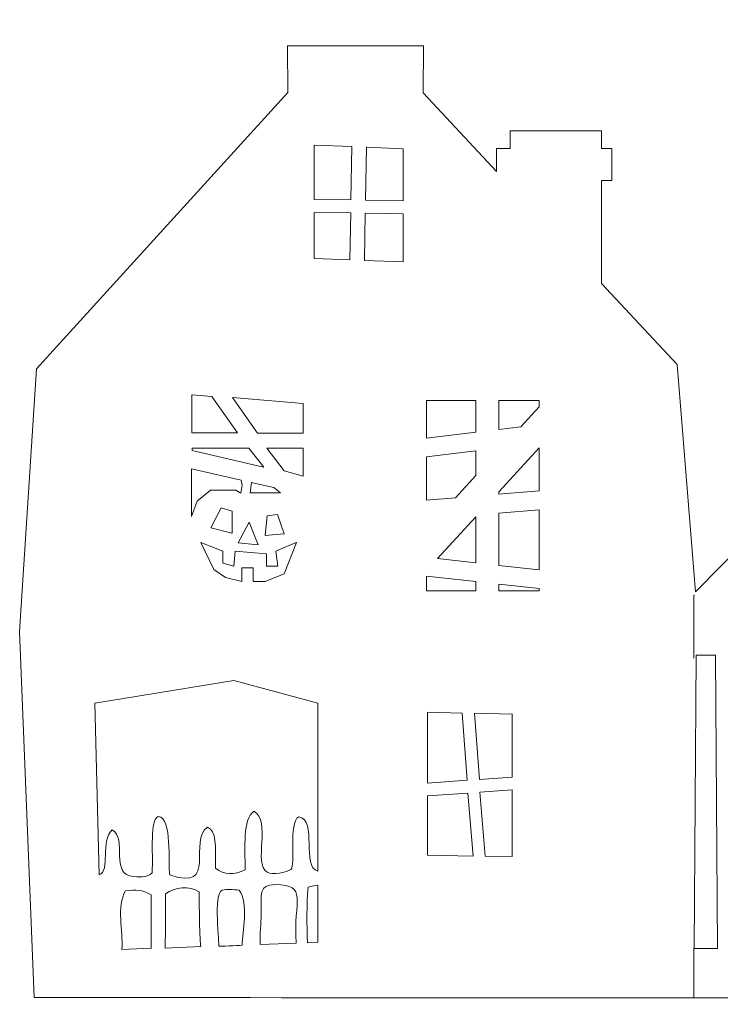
# Model space of a CAD drawing. Header units: centimetres. Extents: x -13.7 to 12.4, y -11.7 to 14.3.
# Drawn here: x -13.72 to -4.67, y -11.71 to 0.92 of the extents above; entities that cross this region are included whole.
import ezdxf

# ---------------------------------------------------------------- set-up
doc = ezdxf.new("R2010")
doc.units = ezdxf.units.CM
doc.header["$MEASUREMENT"] = 0
doc.layers.add('Layer 1', color=7, linetype='Continuous')

msp = doc.modelspace()

# ---------------------------------------------------------------- linework, layer by layer
at = {"layer": 'Layer 1', "color": 250, "lineweight": 18}
for points, knots in [([(11.97356, -11.70686), (11.97356, -11.70686), (11.97356, -10.05078), (11.97356, -10.05078), (11.97356, -10.05078), (11.97356, -10.05078), (11.76528, -10.05078), (11.76528, -10.05078), (11.76528, -10.05078), (11.76528, -10.05078), (11.89228, -8.19404), (11.89228, -8.19404), (11.89228, -8.19404), (11.89228, -8.19404), (11.74242, -8.19404), (11.74242, -8.19404), (11.74242, -8.19404), (11.78814, -8.16102), (11.81862, -8.1026), (11.81862, -8.0391), (11.81862, -8.0391), (11.81862, -7.9756), (11.79068, -7.92226), (11.7475, -7.8867), (11.7475, -7.8867), (11.7475, -7.8867), (12.23772, -7.89178), (12.23772, -7.89178), (12.23772, -7.89178), (12.23772, -7.89178), (12.41298, -7.15772), (12.41298, -7.15772), (12.41298, -7.15772), (12.41298, -7.15772), (12.39774, -6.51764), (12.39774, -6.51764), (12.39774, -6.51764), (12.39774, -6.51764), (10.83818, -4.63042), (10.83818, -4.63042), (10.83818, -4.63042), (10.83818, -4.63042), (10.83818, -2.90576), (10.83818, -2.90576), (10.83818, -2.90576), (10.83818, -2.90576), (11.38174, -2.90576), (11.38174, -2.90576), (11.38174, -2.90576), (11.38174, -2.90576), (10.41908, -0.25908), (10.41908, -0.25908), (10.41908, -0.25908), (10.41908, -0.08382), (10.41908, 0.09144), (10.41908, 0.26416), (10.41908, 0.26416), (10.41908, 0.38608), (10.33018, 0.48514), (10.22096, 0.48514), (10.22096, 0.48514), (10.13968, 0.48514), (10.06856, 0.42926), (10.03808, 0.35052), (10.03808, 0.35052), (10.0076, 0.42926), (9.93648, 0.48514), (9.8552, 0.48514), (9.8552, 0.48514), (9.77138, 0.48514), (9.70026, 0.42926), (9.67232, 0.34798), (9.67232, 0.34798), (9.64184, 0.42926), (9.57072, 0.48514), (9.48944, 0.48514), (9.48944, 0.48514), (9.40816, 0.48514), (9.33704, 0.42926), (9.30656, 0.35052), (9.30656, 0.35052), (9.27608, 0.42926), (9.20496, 0.48514), (9.12368, 0.48514), (9.12368, 0.48514), (9.0424, 0.48514), (8.97128, 0.42926), (8.9408, 0.35052), (8.9408, 0.35052), (8.91032, 0.42926), (8.8392, 0.48514), (8.75792, 0.48514), (8.75792, 0.48514), (8.6741, 0.48514), (8.60298, 0.42926), (8.57504, 0.34798), (8.57504, 0.34798), (8.54456, 0.42926), (8.47344, 0.48514), (8.39216, 0.48514), (8.39216, 0.48514), (8.31088, 0.48514), (8.23976, 0.42926), (8.20928, 0.35052), (8.20928, 0.35052), (8.1788, 0.42926), (8.10768, 0.48514), (8.0264, 0.48514), (8.0264, 0.48514), (7.94512, 0.48514), (7.874, 0.42926), (7.84352, 0.35052), (7.84352, 0.35052), (7.81304, 0.42926), (7.74192, 0.48514), (7.66064, 0.48514), (7.66064, 0.48514), (7.57682, 0.48514), (7.5057, 0.42926), (7.47776, 0.34798), (7.47776, 0.34798), (7.44728, 0.42926), (7.37616, 0.48514), (7.29488, 0.48514), (7.29488, 0.48514), (7.2136, 0.48514), (7.14248, 0.42926), (7.112, 0.35052), (7.112, 0.35052), (7.08152, 0.42926), (7.0104, 0.48514), (6.92912, 0.48514), (6.92912, 0.48514), (6.84784, 0.48514), (6.77672, 0.42926), (6.74624, 0.35052), (6.74624, 0.35052), (6.71576, 0.42926), (6.64464, 0.48514), (6.56336, 0.48514), (6.56336, 0.48514), (6.47954, 0.48514), (6.40842, 0.42926), (6.38048, 0.34798), (6.38048, 0.34798), (6.35, 0.42926), (6.27888, 0.48514), (6.1976, 0.48514), (6.1976, 0.48514), (6.11632, 0.48514), (6.0452, 0.42926), (6.01472, 0.35052), (6.01472, 0.35052), (5.98424, 0.42926), (5.91312, 0.48514), (5.83184, 0.48514), (5.83184, 0.48514), (5.75056, 0.48514), (5.67944, 0.42926), (5.64896, 0.35052), (5.64896, 0.35052), (5.61848, 0.42926), (5.54736, 0.48514), (5.46608, 0.48514), (5.46608, 0.48514), (5.35686, 0.48514), (5.26796, 0.38608), (5.26796, 0.26416), (5.26796, 0.26416), (5.26796, 0.0889), (5.27304, -0.08382), (5.27304, -0.25908), (5.27304, -0.25908), (5.27304, -0.25908), (4.18592, -2.90576), (4.18592, -2.90576), (4.18592, -2.90576), (4.18592, -2.90576), (4.77774, -2.90576), (4.77774, -2.90576), (4.77774, -2.90576), (4.77774, -2.90576), (4.77774, -4.63042), (4.77774, -4.63042), (4.77774, -4.63042), (4.77774, -4.63042), (3.66776, -6.4643), (3.66776, -6.4643), (3.66776, -6.4643), (3.66776, -6.4643), (1.63322, -4.42214), (1.63322, -4.42214), (1.63322, -4.42214), (1.63322, -4.42214), (1.63322, -1.4605), (1.63322, -1.4605), (1.63322, -1.4605), (1.63322, -1.4605), (1.91516, -1.45796), (1.91516, -1.45796), (1.91516, -1.45796), (1.91516, -1.45796), (-0.65532, 0.91694), (-0.65532, 0.91694), (-0.65532, 0.91694), (-0.65532, 0.91694), (-3.2512, -1.48844), (-3.2512, -1.48844), (-3.2512, -1.48844), (-3.2512, -1.48844), (-2.96926, -1.4859), (-2.96926, -1.4859), (-2.96926, -1.4859), (-2.96926, -1.4859), (-2.98704, -4.42214), (-2.98704, -4.42214), (-2.98704, -4.42214), (-2.98704, -4.42214), (-5.00126, -6.4643), (-5.00126, -6.4643), (-5.00126, -6.4643), (-5.00126, -6.4643), (-5.24002, -3.53314), (-5.24002, -3.53314), (-5.24002, -3.53314), (-5.24002, -3.53314), (-6.21538, -2.4892), (-6.21538, -2.4892), (-6.21538, -2.4892), (-6.21538, -2.4892), (-6.21538, -1.16078), (-6.21538, -1.16078), (-6.21538, -1.16078), (-6.21538, -1.16078), (-6.08076, -1.16078), (-6.08076, -1.16078), (-6.08076, -1.16078), (-6.08076, -1.16078), (-6.08076, -0.74676), (-6.08076, -0.74676), (-6.08076, -0.74676), (-6.08076, -0.74676), (-6.21538, -0.74676), (-6.21538, -0.74676), (-6.21538, -0.74676), (-6.21538, -0.74676), (-6.21538, -0.51816), (-6.21538, -0.51816), (-6.21538, -0.51816), (-6.21538, -0.51816), (-7.39394, -0.51816), (-7.39394, -0.51816), (-7.39394, -0.51816), (-7.39394, -0.51816), (-7.39394, -0.74676), (-7.39394, -0.74676), (-7.39394, -0.74676), (-7.39394, -0.74676), (-7.56666, -0.74676), (-7.56666, -0.74676), (-7.56666, -0.74676), (-7.56666, -0.74676), (-7.56666, -1.04394), (-7.56666, -1.04394), (-7.56666, -1.04394), (-7.56666, -1.04394), (-8.51662, -0.02794), (-8.51662, -0.02794), (-8.51662, -0.02794), (-8.51662, -0.02794), (-8.509, 0.57912), (-8.509, 0.57912), (-8.509, 0.57912), (-8.509, 0.57912), (-10.26668, 0.57912), (-10.26668, 0.57912), (-10.26668, 0.57912), (-10.26668, 0.57912), (-10.2616, -0.0254), (-10.2616, -0.0254), (-10.2616, -0.0254), (-10.2616, -0.0254), (-13.50264, -3.58902), (-13.50264, -3.58902), (-13.50264, -3.58902), (-13.50264, -3.58902), (-13.72108, -6.97484), (-13.72108, -6.97484), (-13.72108, -6.97484), (-13.72108, -6.97484), (-13.53312, -11.69924), (-13.53312, -11.69924), (-13.53312, -11.69924), (-5.02666, -11.69924), (3.46202, -11.7094), (11.96594, -11.7094), (11.96594, -11.7094), (11.96594, -11.7094), (11.97356, -11.70686), (11.97356, -11.70686)], [0, 0, 0, 0, 0.01315789, 0.01315789, 0.01315789, 0.01315789, 0.02631579, 0.02631579, 0.02631579, 0.02631579, 0.03947368, 0.03947368, 0.03947368, 0.03947368, 0.05263158, 0.05263158, 0.05263158, 0.05263158, 0.06578947, 0.06578947, 0.06578947, 0.06578947, 0.07894737, 0.07894737, 0.07894737, 0.07894737, 0.09210526, 0.09210526, 0.09210526, 0.09210526, 0.10526316, 0.10526316, 0.10526316, 0.10526316, 0.11842105, 0.11842105, 0.11842105, 0.11842105, 0.13157895, 0.13157895, 0.13157895, 0.13157895, 0.14473684, 0.14473684, 0.14473684, 0.14473684, 0.15789474, 0.15789474, 0.15789474, 0.15789474, 0.17105263, 0.17105263, 0.17105263, 0.17105263, 0.18421053, 0.18421053, 0.18421053, 0.18421053, 0.19736842, 0.19736842, 0.19736842, 0.19736842, 0.21052632, 0.21052632, 0.21052632, 0.21052632, 0.22368421, 0.22368421, 0.22368421, 0.22368421, 0.23684211, 0.23684211, 0.23684211, 0.23684211, 0.25, 0.25, 0.25, 0.25, 0.26315789, 0.26315789, 0.26315789, 0.26315789, 0.27631579, 0.27631579, 0.27631579, 0.27631579, 0.28947368, 0.28947368, 0.28947368, 0.28947368, 0.30263158, 0.30263158, 0.30263158, 0.30263158, 0.31578947, 0.31578947, 0.31578947, 0.31578947, 0.32894737, 0.32894737, 0.32894737, 0.32894737, 0.34210526, 0.34210526, 0.34210526, 0.34210526, 0.35526316, 0.35526316, 0.35526316, 0.35526316, 0.36842105, 0.36842105, 0.36842105, 0.36842105, 0.38157895, 0.38157895, 0.38157895, 0.38157895, 0.39473684, 0.39473684, 0.39473684, 0.39473684, 0.40789474, 0.40789474, 0.40789474, 0.40789474, 0.42105263, 0.42105263, 0.42105263, 0.42105263, 0.43421053, 0.43421053, 0.43421053, 0.43421053, 0.44736842, 0.44736842, 0.44736842, 0.44736842, 0.46052632, 0.46052632, 0.46052632, 0.46052632, 0.47368421, 0.47368421, 0.47368421, 0.47368421, 0.48684211, 0.48684211, 0.48684211, 0.48684211, 0.5, 0.5, 0.5, 0.5, 0.51315789, 0.51315789, 0.51315789, 0.51315789, 0.52631579, 0.52631579, 0.52631579, 0.52631579, 0.53947368, 0.53947368, 0.53947368, 0.53947368, 0.55263158, 0.55263158, 0.55263158, 0.55263158, 0.56578947, 0.56578947, 0.56578947, 0.56578947, 0.57894737, 0.57894737, 0.57894737, 0.57894737, 0.59210526, 0.59210526, 0.59210526, 0.59210526, 0.60526316, 0.60526316, 0.60526316, 0.60526316, 0.61842105, 0.61842105, 0.61842105, 0.61842105, 0.63157895, 0.63157895, 0.63157895, 0.63157895, 0.64473684, 0.64473684, 0.64473684, 0.64473684, 0.65789474, 0.65789474, 0.65789474, 0.65789474, 0.67105263, 0.67105263, 0.67105263, 0.67105263, 0.68421053, 0.68421053, 0.68421053, 0.68421053, 0.69736842, 0.69736842, 0.69736842, 0.69736842, 0.71052632, 0.71052632, 0.71052632, 0.71052632, 0.72368421, 0.72368421, 0.72368421, 0.72368421, 0.73684211, 0.73684211, 0.73684211, 0.73684211, 0.75, 0.75, 0.75, 0.75, 0.76315789, 0.76315789, 0.76315789, 0.76315789, 0.77631579, 0.77631579, 0.77631579, 0.77631579, 0.78947368, 0.78947368, 0.78947368, 0.78947368, 0.80263158, 0.80263158, 0.80263158, 0.80263158, 0.81578947, 0.81578947, 0.81578947, 0.81578947, 0.82894737, 0.82894737, 0.82894737, 0.82894737, 0.84210526, 0.84210526, 0.84210526, 0.84210526, 0.85526316, 0.85526316, 0.85526316, 0.85526316, 0.86842105, 0.86842105, 0.86842105, 0.86842105, 0.88157895, 0.88157895, 0.88157895, 0.88157895, 0.89473684, 0.89473684, 0.89473684, 0.89473684, 0.90789474, 0.90789474, 0.90789474, 0.90789474, 0.92105263, 0.92105263, 0.92105263, 0.92105263, 0.93421053, 0.93421053, 0.93421053, 0.93421053, 0.94736842, 0.94736842, 0.94736842, 0.94736842, 0.96052632, 0.96052632, 0.96052632, 0.96052632, 0.97368421, 0.97368421, 0.97368421, 0.97368421, 1, 1, 1, 1]), ([(-9.92124, -0.70358), (-9.92124, -0.70358), (-9.4361, -0.72136), (-9.4361, -0.72136), (-9.4361, -0.72136), (-9.4361, -0.72136), (-9.4488, -1.4097), (-9.4488, -1.4097), (-9.4488, -1.4097), (-9.4488, -1.4097), (-9.92124, -1.40462), (-9.92124, -1.40462), (-9.92124, -1.40462), (-9.92124, -1.40462), (-9.92124, -0.70358), (-9.92124, -0.70358)], [0, 0, 0, 0, 0.2, 0.2, 0.2, 0.2, 0.4, 0.4, 0.4, 0.4, 0.6, 0.6, 0.6, 0.6, 1, 1, 1, 1]), ([(-9.2456, -0.72898), (-9.2456, -0.72898), (-8.77062, -0.7493), (-8.77062, -0.7493), (-8.77062, -0.7493), (-8.77062, -0.7493), (-8.77062, -1.41986), (-8.77062, -1.41986), (-8.77062, -1.41986), (-8.77062, -1.41986), (-9.2583, -1.41224), (-9.2583, -1.41224), (-9.2583, -1.41224), (-9.2583, -1.41224), (-9.2456, -0.72644), (-9.2456, -0.72644), (-9.2456, -0.72644), (-9.2456, -0.72644), (-9.2456, -0.72898), (-9.2456, -0.72898)], [0, 0, 0, 0, 0.16666667, 0.16666667, 0.16666667, 0.16666667, 0.33333333, 0.33333333, 0.33333333, 0.33333333, 0.5, 0.5, 0.5, 0.5, 0.66666667, 0.66666667, 0.66666667, 0.66666667, 1, 1, 1, 1]), ([(-9.4488, -1.57734), (-9.4488, -1.57734), (-9.4615, -2.18186), (-9.4615, -2.18186), (-9.4615, -2.18186), (-9.4615, -2.18186), (-9.92124, -2.16408), (-9.92124, -2.16408), (-9.92124, -2.16408), (-9.92124, -2.16408), (-9.92124, -1.56972), (-9.92124, -1.56972), (-9.92124, -1.56972), (-9.92124, -1.56972), (-9.4488, -1.5748), (-9.4488, -1.5748), (-9.4488, -1.5748), (-9.4488, -1.5748), (-9.4488, -1.57734), (-9.4488, -1.57734)], [0, 0, 0, 0, 0.16666667, 0.16666667, 0.16666667, 0.16666667, 0.33333333, 0.33333333, 0.33333333, 0.33333333, 0.5, 0.5, 0.5, 0.5, 0.66666667, 0.66666667, 0.66666667, 0.66666667, 1, 1, 1, 1]), ([(-8.77062, -1.5875), (-8.77062, -1.5875), (-8.77062, -2.2098), (-8.77062, -2.2098), (-8.77062, -2.2098), (-8.77062, -2.2098), (-9.27354, -2.18948), (-9.27354, -2.18948), (-9.27354, -2.18948), (-9.27354, -2.18948), (-9.26084, -1.57988), (-9.26084, -1.57988), (-9.26084, -1.57988), (-9.26084, -1.57988), (-8.77062, -1.5875), (-8.77062, -1.5875)], [0, 0, 0, 0, 0.2, 0.2, 0.2, 0.2, 0.4, 0.4, 0.4, 0.4, 0.6, 0.6, 0.6, 0.6, 1, 1, 1, 1]), ([(-11.49604, -3.9243), (-11.49604, -3.9243), (-11.24204, -3.94462), (-11.24204, -3.94462), (-11.24204, -3.94462), (-11.24204, -3.94462), (-10.91184, -4.41452), (-10.91184, -4.41452), (-10.91184, -4.41452), (-10.91184, -4.41452), (-11.49858, -4.41452), (-11.49858, -4.41452), (-11.49858, -4.41452), (-11.49858, -4.41452), (-11.49858, -3.92176), (-11.49858, -3.92176), (-11.49858, -3.92176), (-11.49858, -3.92176), (-11.49604, -3.9243), (-11.49604, -3.9243)], [0, 0, 0, 0, 0.16666667, 0.16666667, 0.16666667, 0.16666667, 0.33333333, 0.33333333, 0.33333333, 0.33333333, 0.5, 0.5, 0.5, 0.5, 0.66666667, 0.66666667, 0.66666667, 0.66666667, 1, 1, 1, 1]), ([(-10.9728, -3.95986), (-10.9728, -3.95986), (-10.06348, -4.03352), (-10.06348, -4.03352), (-10.06348, -4.03352), (-10.06348, -4.03352), (-10.06348, -4.41706), (-10.06348, -4.41706), (-10.06348, -4.41706), (-10.06348, -4.41706), (-10.65276, -4.41706), (-10.65276, -4.41706), (-10.65276, -4.41706), (-10.65276, -4.41706), (-10.9728, -3.95986), (-10.9728, -3.95986)], [0, 0, 0, 0, 0.2, 0.2, 0.2, 0.2, 0.4, 0.4, 0.4, 0.4, 0.6, 0.6, 0.6, 0.6, 1, 1, 1, 1]), ([(-7.83336, -3.99542), (-7.83336, -3.99542), (-8.47344, -3.99542), (-8.47344, -3.99542), (-8.47344, -3.99542), (-8.47344, -3.99542), (-8.47344, -4.48056), (-8.47344, -4.48056), (-8.47344, -4.48056), (-8.47344, -4.48056), (-7.83336, -4.40436), (-7.83336, -4.40436), (-7.83336, -4.40436), (-7.83336, -4.40436), (-7.83336, -3.99542), (-7.83336, -3.99542)], [0, 0, 0, 0, 0.2, 0.2, 0.2, 0.2, 0.4, 0.4, 0.4, 0.4, 0.6, 0.6, 0.6, 0.6, 1, 1, 1, 1]), ([(-7.01802, -3.99542), (-7.01802, -3.99542), (-7.53872, -3.99542), (-7.53872, -3.99542), (-7.53872, -3.99542), (-7.53872, -3.99542), (-7.53872, -4.3688), (-7.53872, -4.3688), (-7.53872, -4.3688), (-7.53872, -4.3688), (-7.25424, -4.33578), (-7.25424, -4.33578), (-7.25424, -4.33578), (-7.25424, -4.33578), (-7.01802, -4.07924), (-7.01802, -4.07924), (-7.01802, -4.07924), (-7.01802, -4.07924), (-7.01802, -3.99542), (-7.01802, -3.99542)], [0, 0, 0, 0, 0.16666667, 0.16666667, 0.16666667, 0.16666667, 0.33333333, 0.33333333, 0.33333333, 0.33333333, 0.5, 0.5, 0.5, 0.5, 0.66666667, 0.66666667, 0.66666667, 0.66666667, 1, 1, 1, 1]), ([(-10.57402, -4.85648), (-10.57402, -4.85648), (-11.4935, -4.64312), (-11.4935, -4.64312), (-11.4935, -4.64312), (-11.4935, -4.64312), (-11.4935, -4.6101), (-11.4935, -4.6101), (-11.4935, -4.6101), (-11.4935, -4.6101), (-10.76198, -4.6101), (-10.76198, -4.6101), (-10.76198, -4.6101), (-10.76198, -4.6101), (-10.57148, -4.85648), (-10.57148, -4.85648), (-10.57148, -4.85648), (-10.57148, -4.85648), (-10.57402, -4.85648), (-10.57402, -4.85648)], [0, 0, 0, 0, 0.16666667, 0.16666667, 0.16666667, 0.16666667, 0.33333333, 0.33333333, 0.33333333, 0.33333333, 0.5, 0.5, 0.5, 0.5, 0.66666667, 0.66666667, 0.66666667, 0.66666667, 1, 1, 1, 1]), ([(-10.06348, -4.6101), (-10.06348, -4.6101), (-10.06348, -4.97332), (-10.06348, -4.97332), (-10.06348, -4.97332), (-10.06348, -4.97332), (-10.30732, -4.90474), (-10.30732, -4.90474), (-10.30732, -4.90474), (-10.30732, -4.90474), (-10.53338, -4.6101), (-10.53338, -4.6101), (-10.53338, -4.6101), (-10.53338, -4.6101), (-10.06348, -4.6101), (-10.06348, -4.6101)], [0, 0, 0, 0, 0.2, 0.2, 0.2, 0.2, 0.4, 0.4, 0.4, 0.4, 0.6, 0.6, 0.6, 0.6, 1, 1, 1, 1]), ([(-8.47344, -4.72186), (-8.47344, -4.72186), (-8.47344, -5.2832), (-8.47344, -5.2832), (-8.47344, -5.2832), (-8.47344, -5.2832), (-8.09752, -5.25272), (-8.09752, -5.25272), (-8.09752, -5.25272), (-8.09752, -5.25272), (-7.83336, -4.9657), (-7.83336, -4.9657), (-7.83336, -4.9657), (-7.83336, -4.9657), (-7.83336, -4.64566), (-7.83336, -4.64566), (-7.83336, -4.64566), (-7.83336, -4.64566), (-8.47344, -4.72186), (-8.47344, -4.72186)], [0, 0, 0, 0, 0.16666667, 0.16666667, 0.16666667, 0.16666667, 0.33333333, 0.33333333, 0.33333333, 0.33333333, 0.5, 0.5, 0.5, 0.5, 0.66666667, 0.66666667, 0.66666667, 0.66666667, 1, 1, 1, 1]), ([(-7.53872, -5.17398), (-7.53872, -5.17398), (-7.53872, -5.207), (-7.53872, -5.207), (-7.53872, -5.207), (-7.53872, -5.207), (-7.01802, -5.16382), (-7.01802, -5.16382), (-7.01802, -5.16382), (-7.01802, -5.16382), (-7.01802, -4.60756), (-7.01802, -4.60756), (-7.01802, -4.60756), (-7.01802, -4.60756), (-7.53872, -5.17398), (-7.53872, -5.17398)], [0, 0, 0, 0, 0.2, 0.2, 0.2, 0.2, 0.4, 0.4, 0.4, 0.4, 0.6, 0.6, 0.6, 0.6, 1, 1, 1, 1]), ([(-11.50366, -5.49148), (-11.50366, -5.49148), (-11.43, -5.29336), (-11.43, -5.29336), (-11.43, -5.29336), (-11.43, -5.29336), (-11.25982, -5.15366), (-11.25982, -5.15366), (-11.25982, -5.15366), (-11.25982, -5.15366), (-10.93216, -5.15366), (-10.93216, -5.15366), (-10.93216, -5.15366), (-10.93216, -5.15366), (-10.86866, -5.19176), (-10.86866, -5.19176), (-10.86866, -5.19176), (-10.86866, -5.19176), (-10.85088, -5.08762), (-10.85088, -5.08762), (-10.85088, -5.08762), (-10.85088, -5.08762), (-10.86358, -5.02412), (-10.86358, -5.02412), (-10.86358, -5.02412), (-10.86358, -5.02412), (-11.50366, -4.8768), (-11.50366, -4.8768), (-11.50366, -4.8768), (-11.50366, -4.8768), (-11.50366, -5.49148), (-11.50366, -5.49148)], [0, 0, 0, 0, 0.11111111, 0.11111111, 0.11111111, 0.11111111, 0.22222222, 0.22222222, 0.22222222, 0.22222222, 0.33333333, 0.33333333, 0.33333333, 0.33333333, 0.44444444, 0.44444444, 0.44444444, 0.44444444, 0.55555556, 0.55555556, 0.55555556, 0.55555556, 0.66666667, 0.66666667, 0.66666667, 0.66666667, 0.77777778, 0.77777778, 0.77777778, 0.77777778, 1, 1, 1, 1]), ([(-10.72896, -5.0546), (-10.72896, -5.0546), (-10.74674, -5.18922), (-10.74674, -5.18922), (-10.74674, -5.18922), (-10.74674, -5.18922), (-10.59434, -5.18922), (-10.59434, -5.18922), (-10.59434, -5.18922), (-10.59434, -5.18922), (-10.35558, -5.18922), (-10.35558, -5.18922), (-10.35558, -5.18922), (-10.35558, -5.18922), (-10.4394, -5.12064), (-10.4394, -5.12064), (-10.4394, -5.12064), (-10.4394, -5.12064), (-10.7315, -5.0546), (-10.7315, -5.0546), (-10.7315, -5.0546), (-10.7315, -5.0546), (-10.72896, -5.0546), (-10.72896, -5.0546)], [0, 0, 0, 0, 0.14285714, 0.14285714, 0.14285714, 0.14285714, 0.28571429, 0.28571429, 0.28571429, 0.28571429, 0.42857143, 0.42857143, 0.42857143, 0.42857143, 0.57142857, 0.57142857, 0.57142857, 0.57142857, 0.71428571, 0.71428571, 0.71428571, 0.71428571, 1, 1, 1, 1]), ([(-10.98042, -5.70738), (-10.98042, -5.70738), (-10.98042, -5.42544), (-10.98042, -5.42544), (-10.98042, -5.42544), (-10.98042, -5.42544), (-11.12012, -5.38226), (-11.12012, -5.38226), (-11.12012, -5.38226), (-11.12012, -5.38226), (-11.2522, -5.6388), (-11.2522, -5.6388), (-11.2522, -5.6388), (-11.2522, -5.6388), (-10.98296, -5.70738), (-10.98296, -5.70738), (-10.98296, -5.70738), (-10.98296, -5.70738), (-10.98042, -5.70738), (-10.98042, -5.70738)], [0, 0, 0, 0, 0.16666667, 0.16666667, 0.16666667, 0.16666667, 0.33333333, 0.33333333, 0.33333333, 0.33333333, 0.5, 0.5, 0.5, 0.5, 0.66666667, 0.66666667, 0.66666667, 0.66666667, 1, 1, 1, 1]), ([(-7.53872, -5.4483), (-7.53872, -5.4483), (-7.53872, -6.12394), (-7.53872, -6.12394), (-7.53872, -6.12394), (-7.53872, -6.12394), (-7.01802, -6.18236), (-7.01802, -6.18236), (-7.01802, -6.18236), (-7.01802, -6.18236), (-7.01802, -5.40512), (-7.01802, -5.40512), (-7.01802, -5.40512), (-7.01802, -5.40512), (-7.53872, -5.4483), (-7.53872, -5.4483)], [0, 0, 0, 0, 0.2, 0.2, 0.2, 0.2, 0.4, 0.4, 0.4, 0.4, 0.6, 0.6, 0.6, 0.6, 1, 1, 1, 1]), ([(-10.30986, -5.71754), (-10.30986, -5.71754), (-10.39368, -5.46608), (-10.39368, -5.46608), (-10.39368, -5.46608), (-10.39368, -5.46608), (-10.5283, -5.4864), (-10.5283, -5.4864), (-10.5283, -5.4864), (-10.5283, -5.4864), (-10.5537, -5.73786), (-10.5537, -5.73786), (-10.5537, -5.73786), (-10.5537, -5.73786), (-10.3124, -5.71754), (-10.3124, -5.71754), (-10.3124, -5.71754), (-10.3124, -5.71754), (-10.30986, -5.71754), (-10.30986, -5.71754)], [0, 0, 0, 0, 0.16666667, 0.16666667, 0.16666667, 0.16666667, 0.33333333, 0.33333333, 0.33333333, 0.33333333, 0.5, 0.5, 0.5, 0.5, 0.66666667, 0.66666667, 0.66666667, 0.66666667, 1, 1, 1, 1]), ([(-8.3312, -6.03504), (-8.3312, -6.03504), (-7.8359, -6.09092), (-7.8359, -6.09092), (-7.8359, -6.09092), (-7.8359, -6.09092), (-7.8359, -5.49656), (-7.8359, -5.49656), (-7.8359, -5.49656), (-7.8359, -5.49656), (-8.3312, -6.03504), (-8.3312, -6.03504)], [0, 0, 0, 0, 0.25, 0.25, 0.25, 0.25, 0.5, 0.5, 0.5, 0.5, 1, 1, 1, 1]), ([(-10.6426, -5.85978), (-10.6426, -5.85978), (-10.75944, -5.56514), (-10.75944, -5.56514), (-10.75944, -5.56514), (-10.75944, -5.56514), (-10.89914, -5.83438), (-10.89914, -5.83438), (-10.89914, -5.83438), (-10.89914, -5.83438), (-10.6426, -5.85978), (-10.6426, -5.85978)], [0, 0, 0, 0, 0.25, 0.25, 0.25, 0.25, 0.5, 0.5, 0.5, 0.5, 1, 1, 1, 1]), ([(-10.15238, -5.8293), (-10.15238, -5.8293), (-10.414, -5.94106), (-10.414, -5.94106), (-10.414, -5.94106), (-10.414, -5.94106), (-10.39114, -6.1341), (-10.39114, -6.1341), (-10.39114, -6.1341), (-10.39114, -6.1341), (-10.53592, -6.1341), (-10.53592, -6.1341), (-10.53592, -6.1341), (-10.53592, -6.1341), (-10.53592, -5.97408), (-10.53592, -5.97408), (-10.53592, -5.97408), (-10.53592, -5.97408), (-10.93978, -5.94106), (-10.93978, -5.94106), (-10.93978, -5.94106), (-10.93978, -5.94106), (-10.95756, -6.1341), (-10.95756, -6.1341), (-10.95756, -6.1341), (-10.95756, -6.1341), (-11.0998, -6.096), (-11.0998, -6.096), (-11.0998, -6.096), (-11.0998, -6.096), (-11.0998, -5.93852), (-11.0998, -5.93852), (-11.0998, -5.93852), (-11.0998, -5.93852), (-11.38174, -5.82676), (-11.38174, -5.82676), (-11.38174, -5.82676), (-11.38174, -5.82676), (-11.21664, -6.17474), (-11.21664, -6.17474), (-11.21664, -6.17474), (-11.21664, -6.17474), (-11.06424, -6.28142), (-11.06424, -6.28142), (-11.06424, -6.28142), (-11.06424, -6.28142), (-10.85342, -6.32968), (-10.85342, -6.32968), (-10.85342, -6.32968), (-10.85342, -6.32968), (-10.85342, -6.15696), (-10.85342, -6.15696), (-10.85342, -6.15696), (-10.85342, -6.15696), (-10.70864, -6.15696), (-10.70864, -6.15696), (-10.70864, -6.15696), (-10.70864, -6.15696), (-10.70864, -6.32968), (-10.70864, -6.32968), (-10.70864, -6.32968), (-10.70864, -6.32968), (-10.5537, -6.32968), (-10.5537, -6.32968), (-10.5537, -6.32968), (-10.5537, -6.32968), (-10.30732, -6.23316), (-10.30732, -6.23316), (-10.30732, -6.23316), (-10.30732, -6.23316), (-10.14984, -5.82676), (-10.14984, -5.82676), (-10.14984, -5.82676), (-10.14984, -5.82676), (-10.15238, -5.8293), (-10.15238, -5.8293)], [0, 0, 0, 0, 0.05, 0.05, 0.05, 0.05, 0.1, 0.1, 0.1, 0.1, 0.15, 0.15, 0.15, 0.15, 0.2, 0.2, 0.2, 0.2, 0.25, 0.25, 0.25, 0.25, 0.3, 0.3, 0.3, 0.3, 0.35, 0.35, 0.35, 0.35, 0.4, 0.4, 0.4, 0.4, 0.45, 0.45, 0.45, 0.45, 0.5, 0.5, 0.5, 0.5, 0.55, 0.55, 0.55, 0.55, 0.6, 0.6, 0.6, 0.6, 0.65, 0.65, 0.65, 0.65, 0.7, 0.7, 0.7, 0.7, 0.75, 0.75, 0.75, 0.75, 0.8, 0.8, 0.8, 0.8, 0.85, 0.85, 0.85, 0.85, 0.9, 0.9, 0.9, 0.9, 1, 1, 1, 1]), ([(-8.47344, -6.2611), (-8.47344, -6.2611), (-8.47344, -6.4516), (-8.47344, -6.4516), (-8.47344, -6.4516), (-8.47344, -6.4516), (-7.83336, -6.4516), (-7.83336, -6.4516), (-7.83336, -6.4516), (-7.83336, -6.4516), (-7.83336, -6.33222), (-7.83336, -6.33222), (-7.83336, -6.33222), (-7.83336, -6.33222), (-8.47344, -6.2611), (-8.47344, -6.2611)], [0, 0, 0, 0, 0.2, 0.2, 0.2, 0.2, 0.4, 0.4, 0.4, 0.4, 0.6, 0.6, 0.6, 0.6, 1, 1, 1, 1]), ([(-7.53872, -6.36524), (-7.53872, -6.36524), (-7.53872, -6.4516), (-7.53872, -6.4516), (-7.53872, -6.4516), (-7.53872, -6.4516), (-7.01802, -6.4516), (-7.01802, -6.4516), (-7.01802, -6.4516), (-7.01802, -6.4516), (-7.01802, -6.42366), (-7.01802, -6.42366), (-7.01802, -6.42366), (-7.01802, -6.42366), (-7.53872, -6.36524), (-7.53872, -6.36524)], [0, 0, 0, 0, 0.2, 0.2, 0.2, 0.2, 0.4, 0.4, 0.4, 0.4, 0.6, 0.6, 0.6, 0.6, 1, 1, 1, 1]), ([(-4.71678, -11.06678), (-4.71678, -11.06678), (-5.01904, -11.06678), (-5.01904, -11.06678), (-5.01904, -11.06678), (-5.01904, -11.06678), (-4.99364, -7.27964), (-4.99364, -7.27964), (-4.99364, -7.27964), (-4.99364, -7.27964), (-4.74218, -7.27964), (-4.74218, -7.27964), (-4.74218, -7.27964), (-4.74218, -7.27964), (-4.71678, -11.06678), (-4.71678, -11.06678)], [0, 0, 0, 0, 0.2, 0.2, 0.2, 0.2, 0.4, 0.4, 0.4, 0.4, 0.6, 0.6, 0.6, 0.6, 1, 1, 1, 1]), ([(-9.87298, -7.90194), (-9.87298, -7.90194), (-10.95502, -7.6073), (-10.95502, -7.6073), (-10.95502, -7.6073), (-10.95502, -7.6073), (-12.74826, -7.90194), (-12.74826, -7.90194), (-12.74826, -7.90194), (-12.74826, -7.90194), (-12.69238, -10.11682), (-12.69238, -10.11682), (-12.69238, -10.11682), (-12.5476, -10.06602), (-12.68222, -9.6774), (-12.52728, -9.53516), (-12.52728, -9.53516), (-12.32408, -9.64184), (-12.56538, -10.11682), (-12.24788, -10.13714), (-12.24788, -10.13714), (-12.13104, -10.14476), (-12.08532, -10.14984), (-12.01166, -10.08888), (-12.01166, -10.08888), (-11.99642, -9.82472), (-12.04214, -9.40308), (-11.93292, -9.36244), (-11.93292, -9.36244), (-11.74496, -9.38022), (-11.811, -9.96442), (-11.78306, -10.11682), (-11.78306, -10.11682), (-11.15314, -10.33526), (-11.55446, -9.66978), (-11.29792, -9.50214), (-11.29792, -9.50214), (-11.176, -9.54532), (-11.19632, -9.7409), (-11.19378, -10.03046), (-11.19378, -10.03046), (-11.07948, -10.12444), (-10.95248, -10.11428), (-10.81278, -10.05078), (-10.81278, -10.05078), (-10.8077, -9.7536), (-10.84834, -9.40816), (-10.70102, -9.29386), (-10.70102, -9.29386), (-10.46734, -9.42086), (-10.71372, -9.96696), (-10.52576, -10.08126), (-10.52576, -10.08126), (-10.45718, -10.12444), (-10.27938, -10.08126), (-10.22096, -10.0457), (-10.22096, -10.0457), (-10.15746, -9.99236), (-10.25652, -9.45134), (-10.11936, -9.36498), (-10.11936, -9.36498), (-9.87298, -9.40816), (-10.09396, -10.01268), (-9.87298, -10.06856), (-9.87298, -10.06856), (-9.87298, -10.06856), (-9.87298, -7.90194), (-9.87298, -7.90194)], [0, 0, 0, 0, 0.05555556, 0.05555556, 0.05555556, 0.05555556, 0.11111111, 0.11111111, 0.11111111, 0.11111111, 0.16666667, 0.16666667, 0.16666667, 0.16666667, 0.22222222, 0.22222222, 0.22222222, 0.22222222, 0.27777778, 0.27777778, 0.27777778, 0.27777778, 0.33333333, 0.33333333, 0.33333333, 0.33333333, 0.38888889, 0.38888889, 0.38888889, 0.38888889, 0.44444444, 0.44444444, 0.44444444, 0.44444444, 0.5, 0.5, 0.5, 0.5, 0.55555556, 0.55555556, 0.55555556, 0.55555556, 0.61111111, 0.61111111, 0.61111111, 0.61111111, 0.66666667, 0.66666667, 0.66666667, 0.66666667, 0.72222222, 0.72222222, 0.72222222, 0.72222222, 0.77777778, 0.77777778, 0.77777778, 0.77777778, 0.83333333, 0.83333333, 0.83333333, 0.83333333, 0.88888889, 0.88888889, 0.88888889, 0.88888889, 1, 1, 1, 1]), ([(-8.01116, -8.02894), (-8.01116, -8.02894), (-8.46074, -8.01878), (-8.46074, -8.01878), (-8.46074, -8.01878), (-8.46074, -8.01878), (-8.46074, -8.93064), (-8.46074, -8.93064), (-8.46074, -8.93064), (-8.46074, -8.93064), (-7.94512, -8.89254), (-7.94512, -8.89254), (-7.94512, -8.89254), (-7.94512, -8.89254), (-8.01116, -8.02894), (-8.01116, -8.02894)], [0, 0, 0, 0, 0.2, 0.2, 0.2, 0.2, 0.4, 0.4, 0.4, 0.4, 0.6, 0.6, 0.6, 0.6, 1, 1, 1, 1]), ([(-7.366, -8.04164), (-7.366, -8.04164), (-7.85368, -8.03148), (-7.85368, -8.03148), (-7.85368, -8.03148), (-7.85368, -8.03148), (-7.79018, -8.88492), (-7.79018, -8.88492), (-7.79018, -8.88492), (-7.79018, -8.88492), (-7.366, -8.85444), (-7.366, -8.85444), (-7.366, -8.85444), (-7.366, -8.85444), (-7.366, -8.0391), (-7.366, -8.0391), (-7.366, -8.0391), (-7.366, -8.0391), (-7.366, -8.04164), (-7.366, -8.04164)], [0, 0, 0, 0, 0.16666667, 0.16666667, 0.16666667, 0.16666667, 0.33333333, 0.33333333, 0.33333333, 0.33333333, 0.5, 0.5, 0.5, 0.5, 0.66666667, 0.66666667, 0.66666667, 0.66666667, 1, 1, 1, 1]), ([(-8.46074, -9.09574), (-8.46074, -9.09574), (-8.46074, -9.86028), (-8.46074, -9.86028), (-8.46074, -9.86028), (-8.46074, -9.86028), (-7.87146, -9.87298), (-7.87146, -9.87298), (-7.87146, -9.87298), (-7.87146, -9.87298), (-7.9375, -9.06018), (-7.9375, -9.06018), (-7.9375, -9.06018), (-7.9375, -9.06018), (-8.46074, -9.09828), (-8.46074, -9.09828), (-8.46074, -9.09828), (-8.46074, -9.09828), (-8.46074, -9.09574), (-8.46074, -9.09574)], [0, 0, 0, 0, 0.16666667, 0.16666667, 0.16666667, 0.16666667, 0.33333333, 0.33333333, 0.33333333, 0.33333333, 0.5, 0.5, 0.5, 0.5, 0.66666667, 0.66666667, 0.66666667, 0.66666667, 1, 1, 1, 1]), ([(-7.78256, -9.04748), (-7.78256, -9.04748), (-7.71652, -9.87298), (-7.71652, -9.87298), (-7.71652, -9.87298), (-7.71652, -9.87298), (-7.366, -9.8806), (-7.366, -9.8806), (-7.366, -9.8806), (-7.366, -9.8806), (-7.366, -9.01954), (-7.366, -9.01954), (-7.366, -9.01954), (-7.366, -9.01954), (-7.78256, -9.04748), (-7.78256, -9.04748)], [0, 0, 0, 0, 0.2, 0.2, 0.2, 0.2, 0.4, 0.4, 0.4, 0.4, 0.6, 0.6, 0.6, 0.6, 1, 1, 1, 1]), ([(-12.02436, -11.06424), (-12.02436, -11.06424), (-12.02436, -10.37336), (-12.02436, -10.37336), (-12.02436, -10.37336), (-12.13866, -10.30224), (-12.2174, -10.30732), (-12.35456, -10.32002), (-12.35456, -10.32002), (-12.47648, -10.5283), (-12.3825, -10.83056), (-12.40028, -11.07694), (-12.40028, -11.07694), (-12.40028, -11.07694), (-12.02436, -11.0617), (-12.02436, -11.0617), (-12.02436, -11.0617), (-12.02436, -11.0617), (-12.02436, -11.06424), (-12.02436, -11.06424)], [0, 0, 0, 0, 0.16666667, 0.16666667, 0.16666667, 0.16666667, 0.33333333, 0.33333333, 0.33333333, 0.33333333, 0.5, 0.5, 0.5, 0.5, 0.66666667, 0.66666667, 0.66666667, 0.66666667, 1, 1, 1, 1]), ([(-11.38174, -11.04138), (-11.40206, -11.04138), (-11.40206, -10.48004), (-11.4046, -10.33526), (-11.4046, -10.33526), (-11.52652, -10.25398), (-11.72718, -10.26922), (-11.83894, -10.36066), (-11.83894, -10.36066), (-11.83894, -10.59434), (-11.8364, -10.82802), (-11.84402, -11.05916), (-11.84402, -11.05916), (-11.84402, -11.05916), (-11.38174, -11.04138), (-11.38174, -11.04138)], [0, 0, 0, 0, 0.2, 0.2, 0.2, 0.2, 0.4, 0.4, 0.4, 0.4, 0.6, 0.6, 0.6, 0.6, 1, 1, 1, 1]), ([(-10.85088, -11.02106), (-10.84326, -10.85596), (-10.76452, -10.48766), (-10.88898, -10.3124), (-10.88898, -10.3124), (-10.96772, -10.30732), (-11.04646, -10.29462), (-11.10742, -10.31494), (-11.10742, -10.31494), (-11.22426, -10.35304), (-11.14298, -11.03376), (-11.1506, -11.0363), (-11.1506, -11.0363), (-11.1252, -11.04138), (-10.91946, -11.02614), (-10.85088, -11.0236), (-10.85088, -11.0236), (-10.85088, -11.0236), (-10.85088, -11.02106), (-10.85088, -11.02106)], [0, 0, 0, 0, 0.16666667, 0.16666667, 0.16666667, 0.16666667, 0.33333333, 0.33333333, 0.33333333, 0.33333333, 0.5, 0.5, 0.5, 0.5, 0.66666667, 0.66666667, 0.66666667, 0.66666667, 1, 1, 1, 1]), ([(-10.15492, -10.99566), (-10.19048, -10.43686), (-9.99236, -10.24636), (-10.42416, -10.24128), (-10.42416, -10.24128), (-10.63752, -10.23874), (-10.6045, -10.36574), (-10.6045, -10.62482), (-10.6045, -10.62482), (-10.6045, -10.73912), (-10.62482, -10.89152), (-10.6172, -11.01344), (-10.6172, -11.01344), (-10.6172, -11.01344), (-10.15492, -10.99566), (-10.15492, -10.99566)], [0, 0, 0, 0, 0.2, 0.2, 0.2, 0.2, 0.4, 0.4, 0.4, 0.4, 0.6, 0.6, 0.6, 0.6, 1, 1, 1, 1]), ([(-9.87298, -10.24636), (-9.91108, -10.25144), (-9.94664, -10.25906), (-9.99744, -10.2743), (-9.99744, -10.2743), (-10.02284, -10.49782), (-10.01268, -10.75436), (-10.0076, -10.99058), (-10.0076, -10.99058), (-10.0076, -10.99058), (-9.87298, -10.9855), (-9.87298, -10.9855), (-9.87298, -10.9855), (-9.87298, -10.9855), (-9.87298, -10.24636), (-9.87298, -10.24636)], [0, 0, 0, 0, 0.2, 0.2, 0.2, 0.2, 0.4, 0.4, 0.4, 0.4, 0.6, 0.6, 0.6, 0.6, 1, 1, 1, 1])]:
    msp.add_open_spline(points, degree=3, knots=knots, dxfattribs=at)
at = {"layer": 'Layer 1', "color": 240, "lineweight": 18}
for points in [[(-5.02158, -7.32028), (-5.02158, -7.32028), (-5.02158, -6.50748), (-5.02158, -6.50748), (-5.02158, -6.50748), (-5.02158, -6.50748), (-5.0165, -6.50748), (-5.0165, -6.50748)], [(-5.02158, -11.69416), (-5.02158, -11.69416), (-5.02158, -11.06424), (-5.02158, -11.06424), (-5.02158, -11.06424), (-5.02158, -11.06424), (-5.0165, -11.06424), (-5.0165, -11.06424)]]:
    msp.add_open_spline(points, degree=3, knots=[0, 0, 0, 0, 0.33333333, 0.33333333, 0.33333333, 0.33333333, 1, 1, 1, 1], dxfattribs=at)

doc.saveas('drawing.dxf')
